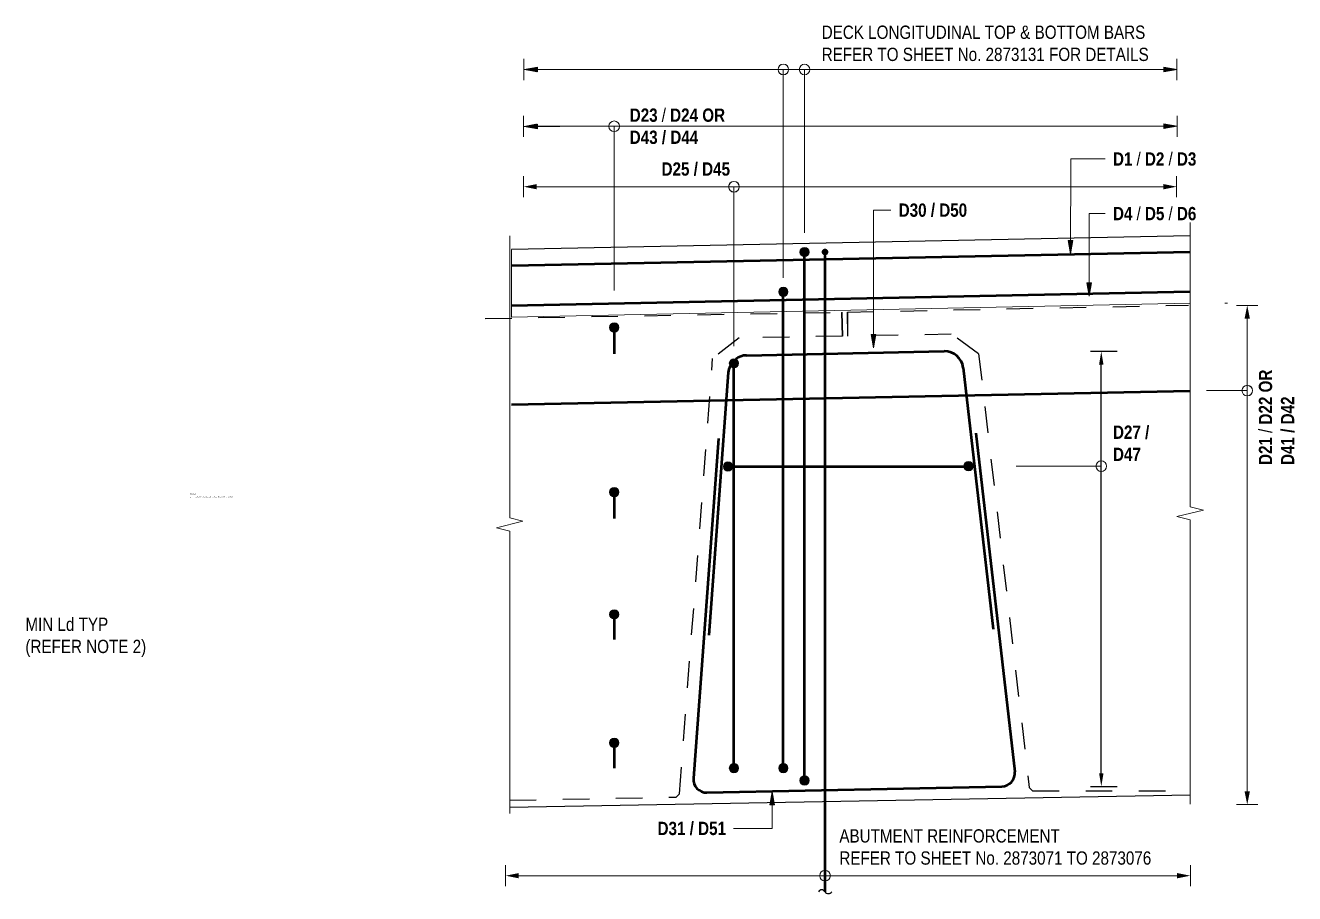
# Model space of a CAD drawing. Header units: metres. Extents: x 1110 to 1195, y -510 to 24.
# Drawn here: x 1190.25 to 1195.03, y 1.165 to 4.435 of the extents above; entities that cross this region are included whole.
import ezdxf

# ---------------------------------------------------------------- set-up
doc = ezdxf.new("R2010")
doc.units = ezdxf.units.M
doc.linetypes.add('JacobsDash', pattern=[0.0045, 0.003, -0.0015])
doc.layers.get('Defpoints').update_dxf_attribs({"color": 41})
for name, color, linetype, lineweight in [('A-ANNO-DIMS', 7, 'Continuous', 9), ('A-ANNO-NOTE', 7, 'Continuous', 9), ('A-DETL', 7, 'Continuous', 13), ('A-DETL-GENF', 7, 'Continuous', 9), ('G-ANNO-TEXT', 7, 'Continuous', 9)]:
    doc.layers.add(name, color=color, linetype=linetype, lineweight=lineweight)
doc.styles.add('Arial Narrow_2', font='ARIALN.TTF', dxfattribs={"height": 0.05})
doc.styles.add('Arial Narrow_3', font='ARIALN.TTF', dxfattribs={"height": 0.0035})
doc.styles.add('Arial Narrow_4', font='ARIALN.TTF', dxfattribs={"height": 0.005})
doc.styles.add('Arial Narrow_B_1', font='ARIALNB.TTF', dxfattribs={"height": 0.05})
doc.dimstyles.new('Dimension_Standard_T_REO_2', dxfattribs={"dimscale": 0.3048, "dimtxt": 0.051172, "dimasz": 0.164042, "dimexe": 0.19685, "dimexo": 0.0625, "dimgap": 0.065617, "dimtad": 1, "dimdec": 0, "dimlfac": 1000, "dimzin": 0, "dimdsep": 46, "dimtxsty": 'Arial Narrow_B_1', "dimsah": 1, "dimcen": 0.09, "dimaunit": 1, "dimadec": 4, "dimazin": 0, "dimtfac": 1, "dimtdec": 4, "dimtix": 1, "dimtmove": 0, "dimatfit": 3, "dimfxl": 0.19685, "dimfxlon": 1, "dimtvp": 1, "dimtolj": 1, "dimtzin": 0, "dimlwd": 25, "dimlwe": 25, "dimarcsym": 2})

# ---------------------------------------------------------------- blocks, each defined once
blk = doc.blocks.new('B_Det_Reinf_Bar Section_2D - Reo Dot_Scale 25_Cog End-2355448-DRG-2873132 - INTEGRAL STITCH REINFORCEMENT DETAIL F')
at = {"layer": 'A-DETL-GENF'}
blk.add_hatch(color=256, dxfattribs=at).paths.add_polyline_path([(0, -0.0175), (0.0045, -0.0169), (0.0088, -0.0152), (0.0124, -0.0124), (0.0152, -0.0087), (0.0169, -0.0045), (0.0175, 0), (0.0169, 0.0045), (0.0152, 0.0088), (0.0124, 0.0124), (0.0088, 0.0152), (0.0045, 0.0169), (0, 0.0175), (-0.0045, 0.0169), (-0.0087, 0.0152), (-0.0124, 0.0124), (-0.0152, 0.0088), (-0.0169, 0.0045), (-0.0175, 0), (-0.0169, -0.0045), (-0.0152, -0.0087), (-0.0124, -0.0124), (-0.0087, -0.0152), (-0.0045, -0.0169)])
for start, end in [(360, 180), (180, 360)]:
    blk.add_arc((0, 0), 0.0175, start, end, dxfattribs=at)
blk = doc.blocks.new('CS_DET_Rebar Tagging1 - Scale 20-7585351-DRG-2873132 - INTEGRAL STITCH REINFORCEMENT DETAIL F')
at = {"layer": 'A-DETL-GENF', "lineweight": 13}
blk.add_line((0, 0), (0.6145, 0), dxfattribs=at)
blk.add_circle((0, 0), 0.02, dxfattribs=at)
blk = doc.blocks.new('CS_DET_Rebar Tagging1 - Scale 20-6640993-DRG-2873132 - INTEGRAL STITCH REINFORCEMENT DETAIL F')
at = {"layer": 'A-DETL-GENF', "lineweight": 13}
blk.add_line((0, 0), (0.785, 0), dxfattribs=at)
blk.add_circle((0, 0), 0.02, dxfattribs=at)
blk = doc.blocks.new('B_Det_Reinf_Bar Section_2D_Grey - Reo Dot_Scale 25_Cog End-6572821-DRG-2873132 - INTEGRAL STITCH REINFORCEMENT DETAIL F')
at = {"layer": 'A-DETL-GENF', "true_color": 0xafafaf}
blk.add_hatch(color=253, dxfattribs=at).paths.add_polyline_path([(0, -0.0125), (0.0032, -0.0121), (0.0063, -0.0108), (0.0088, -0.0088), (0.0108, -0.0062), (0.0121, -0.0032), (0.0125, 0), (0.0121, 0.0032), (0.0108, 0.0063), (0.0088, 0.0088), (0.0063, 0.0108), (0.0032, 0.0121), (0, 0.0125), (-0.0032, 0.0121), (-0.0062, 0.0108), (-0.0088, 0.0088), (-0.0108, 0.0063), (-0.0121, 0.0032), (-0.0125, 0), (-0.0121, -0.0032), (-0.0108, -0.0062), (-0.0088, -0.0088), (-0.0062, -0.0108), (-0.0032, -0.0121)])
blk = doc.blocks.new('CS_DET_Rebar Tagging1 - Scale 20-6640994-DRG-2873132 - INTEGRAL STITCH REINFORCEMENT DETAIL F')
at = {"layer": 'A-DETL-GENF', "lineweight": 13}
blk.add_line((0, 0), (0.6, 0), dxfattribs=at)
blk.add_circle((0, 0), 0.02, dxfattribs=at)
blk = doc.blocks.new('CS_DET_Rebar Tagging1 - Scale 20-6640996-DRG-2873132 - INTEGRAL STITCH REINFORCEMENT DETAIL F')
at = {"layer": 'A-DETL-GENF', "lineweight": 13}
blk.add_line((0, 0), (0.1542, 0), dxfattribs=at)
blk.add_circle((0, 0), 0.02, dxfattribs=at)
blk = doc.blocks.new('CS_DET_Rebar Tagging1 - Scale 20-6640997-DRG-2873132 - INTEGRAL STITCH REINFORCEMENT DETAIL F')
at = {"layer": 'A-DETL-GENF', "lineweight": 13}
blk.add_line((0, 0), (0.32, 0), dxfattribs=at)
blk.add_circle((0, 0), 0.02, dxfattribs=at)
blk = doc.blocks.new('CS_DET_BreakLine_ViewScale - Std Break-6644176-DRG-2873132 - INTEGRAL STITCH REINFORCEMENT DETAIL F')
at = {"layer": 'A-DETL-GENF'}
for p, q in [((1.0253, 0.05), (1.0128, 0)), ((1.0503, -0.05), (1.0253, 0.05)), ((1.0128, 0), (-0.05, 0)), ((1.0628, 0), (1.0503, -0.05)), ((2.1257, 0), (1.0628, 0))]:
    blk.add_line(p, q, dxfattribs=at)
blk = doc.blocks.new('T2DExtentArrowReinf_v1 - Extent-6641288-DRG-2873132 - INTEGRAL STITCH REINFORCEMENT DETAIL F')
at = {"layer": 'A-DETL-GENF'}
for p, q in [((0, 0.01), (0, -0.01)), ((0.05, 0), (2.41, 0)), ((0.9777, 0), (0.9777, -0.2876)), ((2.46, -0.0339), (2.46, 0))]:
    blk.add_line(p, q, dxfattribs=at)
blk = doc.blocks.new('T2DExtentArrowReinf_v1 - Extent-7585350-DRG-2873132 - INTEGRAL STITCH REINFORCEMENT DETAIL F')
at = {"layer": 'A-DETL-GENF'}
for p, q in [((0, 0.01), (0, -0.01)), ((0.05, 0), (2.4115, 0)), ((0.3416, 0), (0.3416, -0.619)), ((2.4615, -0.0339), (2.4615, 0))]:
    blk.add_line(p, q, dxfattribs=at)
blk = doc.blocks.new('T2DExtentArrowReinf_v1 - Extent-6641795-DRG-2873132 - INTEGRAL STITCH REINFORCEMENT DETAIL F')
at = {"layer": 'A-DETL-GENF'}
for p, q in [((0, 0.01), (0, -0.01)), ((0.05, 0), (2.41, 0)), ((0.7927, 0), (0.7927, -0.2876)), ((2.46, -0.0339), (2.46, 0))]:
    blk.add_line(p, q, dxfattribs=at)
blk = doc.blocks.new('T2DExtentArrowReinf_v1 - Extent-6644252-DRG-2873132 - INTEGRAL STITCH REINFORCEMENT DETAIL F')
at = {"layer": 'A-DETL-GENF'}
for p, q in [((0, 0.01), (0, -0.01)), ((0.05, 0), (1.83, 0)), ((0.3209, 0), (0.3209, -0.154)), ((1.88, -0.0339), (1.88, 0))]:
    blk.add_line(p, q, dxfattribs=at)
blk = doc.blocks.new('CS_DET_BreakLine_ViewScale - Std Break-6644111-DRG-2873132 - INTEGRAL STITCH REINFORCEMENT DETAIL F')
at = {"layer": 'A-DETL-GENF'}
for p, q in [((1.0332, 0.05), (1.0207, 0)), ((1.0582, -0.05), (1.0332, 0.05)), ((1.0207, 0), (-0.05, 0)), ((1.0707, 0), (1.0582, -0.05)), ((2.1413, 0), (1.0707, 0))]:
    blk.add_line(p, q, dxfattribs=at)
blk = doc.blocks.new('T2DExtentArrowReinf_v1 - Extent-6643851-DRG-2873132 - INTEGRAL STITCH REINFORCEMENT DETAIL F')
at = {"layer": 'A-DETL-GENF'}
for p, q in [((0, -0.01), (0, 0.01)), ((0.05, 0), (2.5295, 0)), ((1.2033, 0), (1.2033, 0.039)), ((2.5795, 0.0339), (2.5795, 0))]:
    blk.add_line(p, q, dxfattribs=at)
blk = doc.blocks.new('DIMBLOCK24-DRG-2873132 - INTEGRAL STITCH REINFORCEMENT DETAIL F')
at = {"layer": 'A-ANNO-DIMS', "color": 0, "lineweight": 25, "transparency": 16777216}
for p, q in [((1194.2613, 3.2071), (1194.3622, 3.2071)), ((1194.3022, 1.618), (1194.3022, 3.1571)), ((1194.2613, 1.568), (1194.3622, 1.568))]:
    blk.add_line(p, q, dxfattribs=at)
at = {"layer": 'A-ANNO-DIMS', "color": 0, "transparency": 16777216}
for points in [[(1194.2939, 3.1571), (1194.3105, 3.1571), (1194.3022, 3.2071)], [(1194.2939, 1.618), (1194.3105, 1.618), (1194.3022, 1.568)]]:
    blk.add_solid(points, dxfattribs=at)
at = {"layer": 'Defpoints', "color": 0, "transparency": 16777216}
for p in [(1194.2422, 3.2071), (1194.3022, 3.2071), (1194.2422, 1.568)]:
    blk.add_point(p, dxfattribs=at)
at = {"layer": 'A-ANNO-DIMS', "color": 0, "lineweight": 25, "transparency": 16777216, "insert": (1194.2525, 2.3876), "char_height": 0.05, "attachment_point": 5, "rotation": 90, "style": 'Arial Narrow_B_1'}
blk.add_mtext('\\A1;\u200d', dxfattribs=at)

msp = doc.modelspace()

# ---------------------------------------------------------------- hatches: boundary and pattern name
at = {"layer": 'A-ANNO-NOTE'}
for points in [[(1192.1769, 4.2583), (1192.1769, 4.2783), (1192.1269, 4.2683)], [(1194.5369, 4.2583), (1194.5869, 4.2683), (1194.5369, 4.2783)], [(1192.1761, 4.0446), (1192.1761, 4.0646), (1192.1261, 4.0546)], [(1194.5376, 4.0446), (1194.5876, 4.0546), (1194.5376, 4.0646)], [(1192.1761, 3.8171), (1192.1761, 3.8371), (1192.1261, 3.8271)], [(1194.5361, 3.8171), (1194.5861, 3.8271), (1194.5361, 3.8371)], [(1194.8619, 3.3301), (1194.8519, 3.3801), (1194.8419, 3.3301)], [(1194.8519, 1.5001), (1194.8619, 1.5501), (1194.8419, 1.5501)], [(1192.1084, 1.2222), (1192.1084, 1.2422), (1192.0584, 1.2322)], [(1194.5879, 1.2222), (1194.6379, 1.2322), (1194.5879, 1.2422)]]:
    msp.add_hatch(color=256, dxfattribs=at).paths.add_polyline_path(points)
at = {"layer": 'G-ANNO-TEXT'}
for points in [[(1192.1282, 4.269), (1192.1782, 4.2602), (1192.1782, 4.2778)], [(1194.5879, 4.2686), (1194.5379, 4.2774), (1194.5379, 4.2598)], [(1192.1282, 4.0534), (1192.1782, 4.0446), (1192.1782, 4.0622)], [(1194.5879, 4.0546), (1194.5379, 4.0634), (1194.5379, 4.0457)], [(1194.1866, 3.5744), (1194.1955, 3.6244), (1194.1779, 3.6244)], [(1194.2567, 3.4154), (1194.2655, 3.4654), (1194.2478, 3.4654)], [(1193.4442, 3.22), (1193.453, 3.27), (1193.4354, 3.27)], [(1193.063, 1.5487), (1193.0542, 1.4987), (1193.0718, 1.4987)]]:
    msp.add_hatch(color=256, dxfattribs=at).paths.add_polyline_path(points)

# ---------------------------------------------------------------- linework, layer by layer
at = {"layer": 'A-ANNO-NOTE'}
for p, q in [((1192.1269, 4.3083), (1192.1269, 4.2283)), ((1194.5869, 4.2283), (1194.5869, 4.3083)), ((1192.1769, 4.2683), (1192.1969, 4.2683)), ((1194.5369, 4.2683), (1194.5169, 4.2683)), ((1192.1261, 4.0946), (1192.1261, 4.0146)), ((1194.5876, 4.0146), (1194.5876, 4.0946)), ((1192.1761, 4.0546), (1192.1961, 4.0546)), ((1194.5376, 4.0546), (1194.5176, 4.0546)), ((1192.1261, 3.8671), (1192.1261, 3.7871)), ((1192.1761, 3.8271), (1192.1961, 3.8271)), ((1194.5361, 3.8271), (1194.5161, 3.8271)), ((1194.5861, 3.7871), (1194.5861, 3.8671)), ((1194.8919, 3.3801), (1194.8119, 3.3801)), ((1194.8519, 3.3301), (1194.8519, 3.3101)), ((1194.8519, 1.5501), (1194.8519, 1.5701)), ((1194.8119, 1.5001), (1194.8919, 1.5001)), ((1192.0584, 1.1922), (1192.0584, 1.2722)), ((1194.6379, 1.2722), (1194.6379, 1.1922)), ((1192.1084, 1.2322), (1192.1284, 1.2322)), ((1194.5879, 1.2322), (1194.5679, 1.2322))]:
    msp.add_line(p, q, dxfattribs=at)
for centre in [(1193.1046, 4.2683), (1192.4677, 4.0546), (1192.9187, 3.8271), (1194.8519, 3.0592), (1193.2617, 1.2322)]:
    msp.add_circle(centre, 0.02, dxfattribs=at)
at = {"layer": 'A-DETL', "lineweight": 25}
for p, q in [((1194.6373, 3.6426), (1192.0806, 3.5904)), ((1194.6373, 1.5354), (1192.0746, 1.4886))]:
    msp.add_line(p, q, dxfattribs=at)
at = {"layer": 'A-DETL', "color": 7, "lineweight": 9, "true_color": 0xffffff}
for p, q in [((1192.0806, 3.5904), (1192.0806, 3.3359)), ((1192.0806, 3.3359), (1194.6373, 3.3881)), ((1194.7673, 3.3881), (1194.7773, 3.3881))]:
    msp.add_line(p, q, dxfattribs=at)
at = {"layer": 'A-DETL', "lineweight": 50}
for p, q in [((1192.0818, 3.5301), (1194.6373, 3.5823)), ((1193.1846, 1.5911), (1193.1846, 3.5811)), ((1192.0806, 3.3801), (1194.6363, 3.4323)), ((1193.1046, 1.6376), (1193.1046, 3.4311)), ((1192.4677, 3.2971), (1192.4677, 3.1971)), ((1192.9657, 3.1919), (1193.7109, 3.2071)), ((1192.9187, 1.6376), (1192.9187, 3.1619)), ((1192.8974, 3.1271), (1192.824, 2.1384)), ((1193.7819, 3.1451), (1193.8955, 2.1603)), ((1192.0804, 3.0068), (1194.6371, 3.0589)), ((1192.8607, 2.8785), (1192.7658, 1.599)), ((1193.8295, 2.8983), (1193.9765, 1.6238)), ((1192.9137, 2.7732), (1193.798, 2.7732)), ((1192.4677, 2.6771), (1192.4677, 2.5771)), ((1192.4677, 2.2165), (1192.4677, 2.1215)), ((1192.4677, 1.7326), (1192.4677, 1.6376)), ((1192.8166, 1.5453), (1193.9279, 1.568))]:
    msp.add_line(p, q, dxfattribs=at)
at = {"layer": 'A-DETL', "color": 8, "lineweight": 50, "true_color": 0x808080}
msp.add_line((1193.2617, 1.1718), (1193.2617, 3.5686), dxfattribs=at)
at = {"layer": 'A-DETL', "color": 8, "linetype": 'JacobsDash', "lineweight": 25, "true_color": 0x808080}
for p, q in [((1191.9816, 3.3307), (1193.3256, 3.3543)), ((1193.3274, 3.2643), (1193.3255, 3.3537)), ((1193.3256, 3.3543), (1193.3274, 3.2643)), ((1193.3459, 3.3548), (1194.6305, 3.381)), ((1193.3479, 3.2648), (1193.3459, 3.3548)), ((1193.3462, 3.3545), (1193.3462, 3.2645)), ((1192.9382, 3.2575), (1192.8382, 3.1807)), ((1193.3274, 3.2643), (1192.9382, 3.2575)), ((1193.7373, 3.2714), (1193.3462, 3.2645)), ((1193.8403, 3.1981), (1193.7373, 3.2714)), ((1192.7141, 1.541), (1192.8382, 3.1807)), ((1193.8403, 3.1981), (1194.0309, 1.564)), ((1192.7011, 1.528), (1192.7141, 1.541)), ((1194.0309, 1.564), (1194.0437, 1.5513)), ((1194.0437, 1.5513), (1194.6373, 1.5513)), ((1192.0741, 1.5166), (1192.7011, 1.528))]:
    msp.add_line(p, q, dxfattribs=at)
at = {"layer": 'A-DETL', "lineweight": 50}
for centre, radius, start, end in [((1193.7124, 3.1371), 0.07, 6.5808, 91.1691), ((1192.9672, 3.1219), 0.07, 91.1691, 126.6314), ((1192.9672, 3.1219), 0.07, 154.3742, 175.7575), ((1192.8156, 1.5953), 0.05, 175.7575, 271.1698), ((1193.9268, 1.618), 0.05, 271.1698, 6.5808)]:
    msp.add_arc(centre, radius, start, end, dxfattribs=at)
at = {"layer": 'A-DETL', "color": 8, "lineweight": 25, "true_color": 0x808080}
for centre, start, end in [((1193.2492, 1.1643), 31.0605, 148.9395), ((1193.2742, 1.1794), 211.0605, 328.9395)]:
    msp.add_arc(centre, 0.0146, start, end, dxfattribs=at)
at = {"layer": 'G-ANNO-TEXT'}
for p, q in [((1192.1782, 4.2778), (1192.1282, 4.269)), ((1192.1282, 4.269), (1192.1782, 4.2602)), ((1192.1282, 4.269), (1192.2625, 4.269)), ((1192.1782, 4.2602), (1192.1782, 4.2778)), ((1194.4459, 4.2686), (1194.4446, 4.2686)), ((1194.5879, 4.2686), (1194.4459, 4.2686)), ((1194.5879, 4.2686), (1194.5379, 4.2774)), ((1194.5379, 4.2774), (1194.5379, 4.2598)), ((1194.5379, 4.2598), (1194.5879, 4.2686)), ((1192.1782, 4.0622), (1192.1282, 4.0534)), ((1192.1282, 4.0534), (1192.1782, 4.0446)), ((1192.1282, 4.0534), (1192.2625, 4.0534)), ((1192.1782, 4.0446), (1192.1782, 4.0622)), ((1194.4459, 4.0546), (1194.4446, 4.0546)), ((1194.5879, 4.0546), (1194.4459, 4.0546)), ((1194.5879, 4.0546), (1194.5379, 4.0634)), ((1194.5379, 4.0634), (1194.5379, 4.0457)), ((1194.5379, 4.0457), (1194.5879, 4.0546)), ((1194.1866, 3.5744), (1194.1875, 3.9315)), ((1194.1875, 3.9315), (1194.3162, 3.9315)), ((1193.4442, 3.7389), (1193.5091, 3.7389)), ((1193.4442, 3.22), (1193.4442, 3.7389)), ((1194.2567, 3.7259), (1194.3162, 3.7259)), ((1194.2567, 3.4154), (1194.2567, 3.7259)), ((1194.1955, 3.6244), (1194.1779, 3.6244)), ((1194.1779, 3.6244), (1194.1866, 3.5744)), ((1194.1866, 3.5744), (1194.1955, 3.6244)), ((1194.2655, 3.4654), (1194.2478, 3.4654)), ((1194.2478, 3.4654), (1194.2567, 3.4154)), ((1194.2567, 3.4154), (1194.2655, 3.4654)), ((1193.453, 3.27), (1193.4354, 3.27)), ((1193.4354, 3.27), (1193.4442, 3.22)), ((1193.4442, 3.22), (1193.453, 3.27)), ((1193.063, 1.5487), (1193.0542, 1.4987)), ((1193.0718, 1.4987), (1193.063, 1.5487)), ((1193.063, 1.5487), (1193.063, 1.4103)), ((1193.0542, 1.4987), (1193.0718, 1.4987)), ((1193.005, 1.4103), (1192.9175, 1.4103)), ((1193.063, 1.4103), (1193.005, 1.4103))]:
    msp.add_line(p, q, dxfattribs=at)

# ---------------------------------------------------------------- block references
at = {"layer": 'A-DETL-GENF'}
for name, p in [('T2DExtentArrowReinf_v1 - Extent-6641288-DRG-2873132 - INTEGRAL STITCH REINFORCEMENT DETAIL F', (1192.1269, 4.2683)), ('T2DExtentArrowReinf_v1 - Extent-7585350-DRG-2873132 - INTEGRAL STITCH REINFORCEMENT DETAIL F', (1192.1261, 4.0546)), ('T2DExtentArrowReinf_v1 - Extent-6641795-DRG-2873132 - INTEGRAL STITCH REINFORCEMENT DETAIL F', (1192.1261, 3.8271)), ('B_Det_Reinf_Bar Section_2D - Reo Dot_Scale 25_Cog End-2355448-DRG-2873132 - INTEGRAL STITCH REINFORCEMENT DETAIL F', (1193.1846, 3.5811)), ('B_Det_Reinf_Bar Section_2D - Reo Dot_Scale 25_Cog End-2355448-DRG-2873132 - INTEGRAL STITCH REINFORCEMENT DETAIL F', (1193.1046, 3.4311)), ('B_Det_Reinf_Bar Section_2D - Reo Dot_Scale 25_Cog End-2355448-DRG-2873132 - INTEGRAL STITCH REINFORCEMENT DETAIL F', (1192.4677, 3.2971)), ('B_Det_Reinf_Bar Section_2D - Reo Dot_Scale 25_Cog End-2355448-DRG-2873132 - INTEGRAL STITCH REINFORCEMENT DETAIL F', (1192.9187, 3.1619)), ('B_Det_Reinf_Bar Section_2D - Reo Dot_Scale 25_Cog End-2355448-DRG-2873132 - INTEGRAL STITCH REINFORCEMENT DETAIL F', (1192.8962, 2.7732)), ('B_Det_Reinf_Bar Section_2D - Reo Dot_Scale 25_Cog End-2355448-DRG-2873132 - INTEGRAL STITCH REINFORCEMENT DETAIL F', (1193.8023, 2.7745)), ('B_Det_Reinf_Bar Section_2D - Reo Dot_Scale 25_Cog End-2355448-DRG-2873132 - INTEGRAL STITCH REINFORCEMENT DETAIL F', (1192.4677, 2.6771)), ('B_Det_Reinf_Bar Section_2D - Reo Dot_Scale 25_Cog End-2355448-DRG-2873132 - INTEGRAL STITCH REINFORCEMENT DETAIL F', (1192.4677, 2.2165)), ('B_Det_Reinf_Bar Section_2D - Reo Dot_Scale 25_Cog End-2355448-DRG-2873132 - INTEGRAL STITCH REINFORCEMENT DETAIL F', (1192.4677, 1.7326)), ('B_Det_Reinf_Bar Section_2D - Reo Dot_Scale 25_Cog End-2355448-DRG-2873132 - INTEGRAL STITCH REINFORCEMENT DETAIL F', (1192.9187, 1.6376)), ('B_Det_Reinf_Bar Section_2D - Reo Dot_Scale 25_Cog End-2355448-DRG-2873132 - INTEGRAL STITCH REINFORCEMENT DETAIL F', (1193.1046, 1.6376)), ('B_Det_Reinf_Bar Section_2D - Reo Dot_Scale 25_Cog End-2355448-DRG-2873132 - INTEGRAL STITCH REINFORCEMENT DETAIL F', (1193.1846, 1.5911)), ('T2DExtentArrowReinf_v1 - Extent-6643851-DRG-2873132 - INTEGRAL STITCH REINFORCEMENT DETAIL F', (1192.0584, 1.2322))]:
    msp.add_blockref(name, p, dxfattribs=at)
for name, p, rotation in [('CS_DET_Rebar Tagging1 - Scale 20-6640993-DRG-2873132 - INTEGRAL STITCH REINFORCEMENT DETAIL F', (1193.1046, 4.2688), 270.0000000000047), ('CS_DET_Rebar Tagging1 - Scale 20-7585351-DRG-2873132 - INTEGRAL STITCH REINFORCEMENT DETAIL F', (1193.1846, 4.2683), 270.0000000000047), ('CS_DET_Rebar Tagging1 - Scale 20-6640994-DRG-2873132 - INTEGRAL STITCH REINFORCEMENT DETAIL F', (1192.9187, 3.8264), 270.0000000000047), ('CS_DET_BreakLine_ViewScale - Std Break-6644111-DRG-2873132 - INTEGRAL STITCH REINFORCEMENT DETAIL F', (1194.6373, 1.5513), 89.99999999999991), ('CS_DET_BreakLine_ViewScale - Std Break-6644176-DRG-2873132 - INTEGRAL STITCH REINFORCEMENT DETAIL F', (1192.0741, 3.5923), 270), ('T2DExtentArrowReinf_v1 - Extent-6644252-DRG-2873132 - INTEGRAL STITCH REINFORCEMENT DETAIL F', (1194.8519, 3.3801), 269.9999999999999), ('CS_DET_Rebar Tagging1 - Scale 20-6640996-DRG-2873132 - INTEGRAL STITCH REINFORCEMENT DETAIL F', (1194.8521, 3.0592), 180), ('CS_DET_Rebar Tagging1 - Scale 20-6640997-DRG-2873132 - INTEGRAL STITCH REINFORCEMENT DETAIL F', (1194.3021, 2.7745), 180)]:
    msp.add_blockref(name, p, dxfattribs=dict(at, rotation=rotation))
at = {"layer": 'A-DETL-GENF', "color": 253, "true_color": 0xafafaf}
msp.add_blockref('B_Det_Reinf_Bar Section_2D_Grey - Reo Dot_Scale 25_Cog End-6572821-DRG-2873132 - INTEGRAL STITCH REINFORCEMENT DETAIL F', (1193.2617, 3.5811), dxfattribs=at)

# ---------------------------------------------------------------- texts
at = {"layer": 'G-ANNO-TEXT', "attachment_point": 1, "bg_fill": 3, "box_fill_scale": 1, "bg_fill_color": 256, "bg_fill_true_color": 13158600, "bg_fill_transparency": 0}
for s, insert, char_height, style in [('DECK LONGITUDINAL TOP & BOTTOM BARS', (1193.2491, 4.4339), 0.05, 'Arial Narrow_2'), ('1.', (1190.8697, 2.6613), 0.0035, 'Arial Narrow_3'), ('D31 / D51', (1192.6309, 1.4353), 0.05, 'Arial Narrow_B_1')]:
    msp.add_mtext(s, dxfattribs=dict(at, insert=insert, char_height=char_height, style=style))
at = {"layer": 'G-ANNO-TEXT', "char_height": 0.05, "attachment_point": 1, "rotation": 90, "style": 'Arial Narrow_B_1', "bg_fill": 3, "box_fill_scale": 1, "bg_fill_color": 256, "bg_fill_true_color": 13158600, "bg_fill_transparency": 0}
for s, insert in [('D41 / D42', (1194.9789, 2.7791)), ('D21 ', (1194.8956, 2.7791))]:
    msp.add_mtext(s, dxfattribs=dict(at, insert=insert))
at = {"layer": 'G-ANNO-TEXT', "char_height": 0.05, "attachment_point": 1, "style": 'Arial Narrow_2', "bg_fill": 3, "box_fill_scale": 1, "bg_fill_color": 256, "bg_fill_transparency": 0}
for s, insert in [('MIN Ld TYP', (1190.2499, 2.204)), ('(REFER NOTE 2)', (1190.2499, 2.1207)), ('ABUTMENT REINFORCEMENT ', (1193.3157, 1.4071))]:
    msp.add_mtext(s, dxfattribs=dict(at, insert=insert))

# ---------------------------------------------------------------- dimensions: what is measured, and where the dimension line sits
at = {"layer": 'A-ANNO-DIMS', "lineweight": 25}
dim = msp.add_linear_dim(base=(1194.3022, 3.2071), p1=(1194.2422, 1.568), p2=(1194.2422, 3.2071), angle=90, text='\u200d', dimstyle='Dimension_Standard_T_REO_2', override={"dimpost": '<>', "dimfxl": 1.639058}, dxfattribs=at)
dim.commit()
dim.dimension.update_dxf_attribs({"geometry": 'DIMBLOCK24-DRG-2873132 - INTEGRAL STITCH REINFORCEMENT DETAIL F', "text_midpoint": (1194.2525, 2.3876)})

# ---------------------------------------------------------------- next in the draw order: texts
at = {"layer": 'G-ANNO-TEXT', "attachment_point": 1, "bg_fill": 3, "box_fill_scale": 1, "bg_fill_color": 256, "bg_fill_true_color": 13158600, "bg_fill_transparency": 0}
for s, insert, char_height, style in [('REFER TO SHEET No. 2873131 FOR DETAILS', (1193.2491, 4.3505), 0.05, 'Arial Narrow_2'), ('D25 / D45', (1192.646, 3.9187), 0.05, 'Arial Narrow_B_1'), ('D30 / D50', (1193.5391, 3.7639), 0.05, 'Arial Narrow_B_1'), ('D27 / ', (1194.3462, 2.9275), 0.05, 'Arial Narrow_B_1'), ('D47', (1194.3462, 2.8441), 0.05, 'Arial Narrow_B_1'), ('FOR GENERAL NOTES, REFER TO SHEET No. 2873005 TO 2873010.', (1190.8777, 2.6613), 0.0035, 'Arial Narrow_3')]:
    msp.add_mtext(s, dxfattribs=dict(at, insert=insert, char_height=char_height, style=style))
at = {"layer": 'G-ANNO-TEXT', "char_height": 0.05, "attachment_point": 1, "bg_fill": 3, "box_fill_scale": 1, "bg_fill_color": 256, "bg_fill_transparency": 0}
for s, insert, style in [('D23 ', (1192.5261, 4.1216), 'Arial Narrow_B_1'), ('D43 / D44', (1192.5261, 4.0383), 'Arial Narrow_B_1'), ('D1 ', (1194.3462, 3.9565), 'Arial Narrow_B_1'), ('D4 ', (1194.3462, 3.7509), 'Arial Narrow_B_1'), ('REFER TO SHEET No. 2873071 TO 2873076', (1193.3157, 1.3238), 'Arial Narrow_2')]:
    msp.add_mtext(s, dxfattribs=dict(at, insert=insert, style=style))
at = {"layer": 'G-ANNO-TEXT', "insert": (1194.8956, 2.8995), "char_height": 0.05, "attachment_point": 1, "rotation": 90, "style": 'Arial Narrow_2', "bg_fill": 3, "box_fill_scale": 1, "bg_fill_color": 256, "bg_fill_true_color": 13158600, "bg_fill_transparency": 0}
msp.add_mtext('/', dxfattribs=at)

# ---------------------------------------------------------------- next in the draw order: texts
at = {"layer": 'G-ANNO-TEXT', "char_height": 0.05, "attachment_point": 1, "style": 'Arial Narrow_2', "bg_fill": 3, "box_fill_scale": 1, "bg_fill_color": 256, "bg_fill_transparency": 0}
for insert in [(1192.6465, 4.1216), (1194.4349, 3.9565), (1194.4349, 3.7509)]:
    msp.add_mtext('/', dxfattribs=dict(at, insert=insert))
at = {"layer": 'G-ANNO-TEXT', "insert": (1194.8956, 2.9154), "char_height": 0.05, "attachment_point": 1, "rotation": 90, "style": 'Arial Narrow_B_1', "bg_fill": 3, "box_fill_scale": 1, "bg_fill_color": 256, "bg_fill_true_color": 13158600, "bg_fill_transparency": 0}
msp.add_mtext(' D22 OR', dxfattribs=at)
at = {"layer": 'G-ANNO-TEXT', "insert": (1190.8697, 2.6725), "char_height": 0.005, "attachment_point": 1, "style": 'Arial Narrow_4', "bg_fill": 3, "box_fill_scale": 1, "bg_fill_color": 256, "bg_fill_true_color": 13158600, "bg_fill_transparency": 0}
msp.add_mtext('NOTES', dxfattribs=at)

# ---------------------------------------------------------------- next in the draw order: texts
at = {"layer": 'G-ANNO-TEXT', "char_height": 0.05, "attachment_point": 1, "style": 'Arial Narrow_B_1', "bg_fill": 3, "box_fill_scale": 1, "bg_fill_color": 256, "bg_fill_transparency": 0}
for s, insert in [(' D24 OR', (1192.6624, 4.1216)), (' D2 ', (1194.4507, 3.9565)), (' D5 ', (1194.4507, 3.7509))]:
    msp.add_mtext(s, dxfattribs=dict(at, insert=insert))

# ---------------------------------------------------------------- next in the draw order: texts
at = {"layer": 'G-ANNO-TEXT', "char_height": 0.05, "attachment_point": 1, "style": 'Arial Narrow_2', "bg_fill": 3, "box_fill_scale": 1, "bg_fill_color": 256, "bg_fill_transparency": 0}
for insert in [(1194.5553, 3.9565), (1194.5553, 3.7509)]:
    msp.add_mtext('/', dxfattribs=dict(at, insert=insert))

# ---------------------------------------------------------------- next in the draw order: texts
at = {"layer": 'G-ANNO-TEXT', "char_height": 0.05, "attachment_point": 1, "style": 'Arial Narrow_B_1', "bg_fill": 3, "box_fill_scale": 1, "bg_fill_color": 256, "bg_fill_transparency": 0}
for s, insert in [(' D3', (1194.5711, 3.9565)), (' D6', (1194.5711, 3.7509))]:
    msp.add_mtext(s, dxfattribs=dict(at, insert=insert))

doc.saveas('drawing.dxf')
